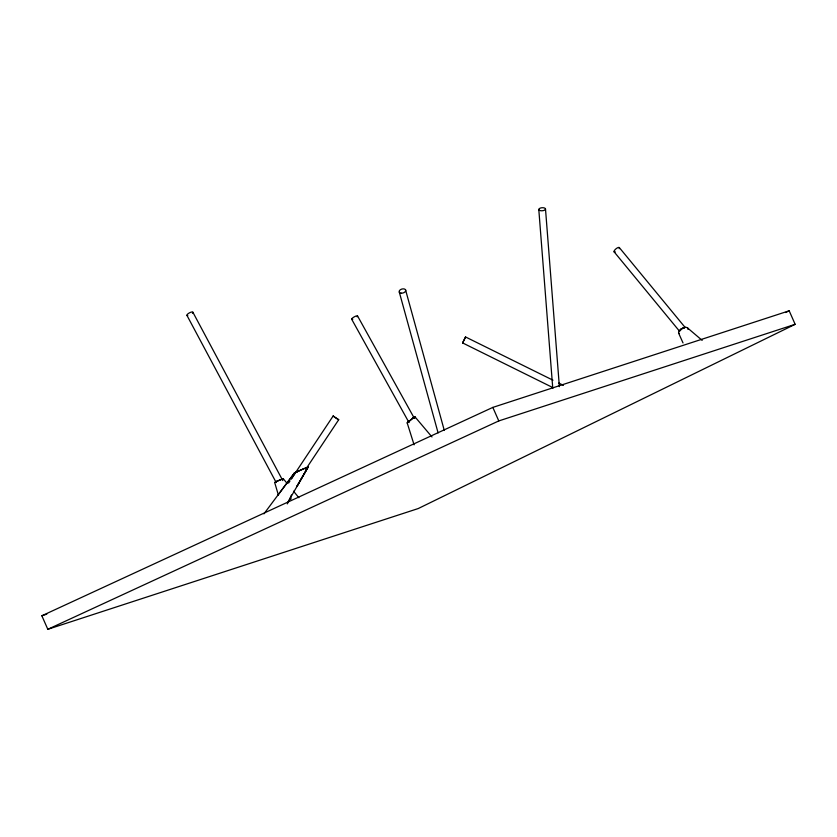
<?xml version="1.0" encoding="UTF-8"?>
<svg xmlns="http://www.w3.org/2000/svg" width="837" height="837" viewBox="0 0 837 837"><rect width="100%" height="100%" fill="white"/><g stroke="black" fill="none" stroke-linecap="round" stroke-linejoin="round"><path stroke-width="1.26" d="M305.746 469.275L338.734 419.682L333.136 415.968L334.674 417.234M291.485 494.991L291.192 495.891M462.599 342.982L465.55 336.966L552.964 380.186M291.14 496.038L289.403 499.553M407.263 422.884L408.895 421.137M288.085 501.865L308.142 467.025L296.779 486.632L308.037 467.109L306.279 467.904M465.518 337.008L462.599 342.919L552.347 387.343M291.307 478.91L295.534 472.549L298.213 471.252M288.587 483.054L290 480.919M291.422 478.795L333.168 415.968M679.194 331.013L678.525 332.707L679.288 333.544M294.31 473.093L297.114 471.691M278.146 494.908L294.415 473.01L295.848 472.56M263.948 513.855L294.321 473.104M276.932 481.275L282.038 479.224M408.874 421.178L408.519 421.639L411.208 419.578M278.459 495.305L274.662 482.468L277.246 481.202M282.404 479.193L283.241 478.701L287.227 483.524M414.995 417.035L412.62 418.249M413.394 417.642L408.435 422.068M412.903 418.134L411.49 419.452M408.404 422.099L407.305 422.863M306.834 467.621L303.151 469.065M785.661 312.515L789.186 310.799L795.15 324.317L418.259 508.54L47.814 629.298L41.85 615.77L492.826 407.399L789.186 310.799M276.995 481.317L275.865 481.934L276.555 481.735M276.566 481.453L280.657 479.622M296.685 471.89L297.491 471.576M47.814 629.298L498.789 420.927L795.15 324.317M297.92 471.325L299.908 470.488M298.118 471.231L298.778 470.99M680.251 329.726A4.729 1.622 -39.5 0 1 681.088 328.941L684.98 327.277M298.704 470.959L299.479 470.614M299.709 470.509L300.692 470.143A13.078 0.544 -23.8 0 1 302.628 469.295L303.454 468.877M300.117 470.331L302.963 469.086M682.95 328.188L684.875 327.319A4.938 2.312 -17.3 0 1 687.93 329.359M304.218 468.553L308.11 467.015M683.463 327.905L683.358 327.947A3.735 1.747 -17.3 0 1 684.593 327.958M415.11 417.014L413.75 417.59A3.358 0.816 -29 0 1 413.97 418.071M280.719 479.601L282.958 478.733M296.696 472.214L296.057 472.476M681.088 328.941L682.605 328.334A3.358 1.151 -39.5 0 0 680.627 330.155M276.325 481.913L274.693 482.489M296.528 472.214L295.597 472.549M413.039 417.841L413.656 417.611M41.85 615.77L46.82 614.149M338.692 419.703L337.729 419.222M558.792 383.064L563.447 385.365M337.269 418.939L335.208 417.611M687.627 327.999L702.17 340.377M431.976 436.966L415.183 417.088A4.76 1.151 -29 0 1 414.807 418.092M619.328 247.595L684.959 327.236M614.107 251.832L679.738 331.483M293.525 491.204L298.882 497.733M357.556 315.957L414.273 418.197M351.676 319.221L409.031 422.601M192.897 312.264L282.77 480.584M186.933 315.371L276.189 482.541M678.702 333.304L683.013 342.929M492.826 407.399L498.789 420.927M407.18 422.873L414.085 444.834M405.537 289.811L444.311 430.48M399.322 292.218L438.096 432.896M545.504 209.03A3.358 1.528 -4.5 0 1 540.482 210.673A3.358 1.528 -4.5 0 1 540.472 208.026A3.358 1.528 -4.5 0 1 545.504 209.03L559.378 386.673M538.798 209.48L552.776 388.441M290.784 497.712A12.722 0.628 -59.7 0 1 287.279 503.884M289.884 499.27A3.358 1.057 -28.5 0 1 290.805 498.925M289.78 499.323A3.358 1.067 -28 0 1 290.973 498.894M408.372 421.838A6.037 1.465 -29 0 1 407.922 421.921M408.895 421.691A4.206 1.015 -29 0 1 408.383 421.827M679.246 330.939A4.938 1.684 -39.5 0 1 680.136 329.841M187.833 315.654A3.358 1.067 -28.1 0 1 187.603 314.126A3.358 1.067 -28.1 0 1 191.694 312.023A3.358 1.067 -28.1 0 1 192.458 313.279M352.775 319.253A3.358 0.816 -29 0 1 352.22 318.269A3.358 0.816 -29 0 1 356.29 315.967A3.358 0.816 -29 0 1 357.117 316.794M615.321 251.885A3.358 1.151 -39.5 0 1 614.358 250.598A3.358 1.151 -39.5 0 1 617.957 247.606A3.358 1.151 -39.5 0 1 619.15 248.694M401.143 293.17A3.358 2.051 -15.4 0 0 405.694 290.219A3.358 2.051 -15.4 0 0 400.452 289.675A3.358 2.051 -15.4 0 0 401.143 293.17"/></g></svg>
